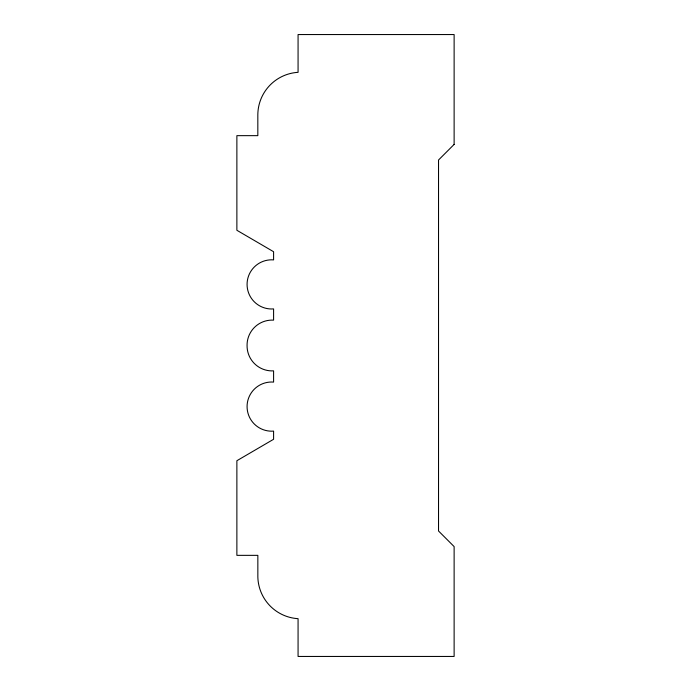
<?xml version="1.0" encoding="UTF-8"?>
<svg xmlns="http://www.w3.org/2000/svg" width="691" height="691" viewBox="0 0 691 691"><rect width="100%" height="100%" fill="white"/><g stroke="black" fill="none" stroke-linecap="round" stroke-linejoin="round"><path stroke-width="1.04" d="M454.125 144.41L438.535 160.001L438.535 530.999L454.125 546.59L454.125 656.45L298.071 656.45L298.071 618.67A42.816 42.816 0 0 1 257.847 576.985L257.847 555.348L236.875 555.348L236.875 460.724L273.593 439.277L273.593 431.106A24.582 24.582 0 0 1 247.076 406.602A24.582 24.582 0 0 1 273.593 382.088L273.593 370.86A25.066 25.066 0 0 1 247.067 345.5A25.066 25.066 0 0 1 273.593 320.14L273.593 308.912A24.582 24.582 0 0 1 247.076 284.398A24.582 24.582 0 0 1 273.593 259.894L273.593 251.723L236.875 230.276L236.875 135.652L257.829 135.652L257.829 114.602A42.816 42.816 0 0 1 298.071 72.33L298.071 34.55L454.125 34.55L454.125 144.41"/></g></svg>
